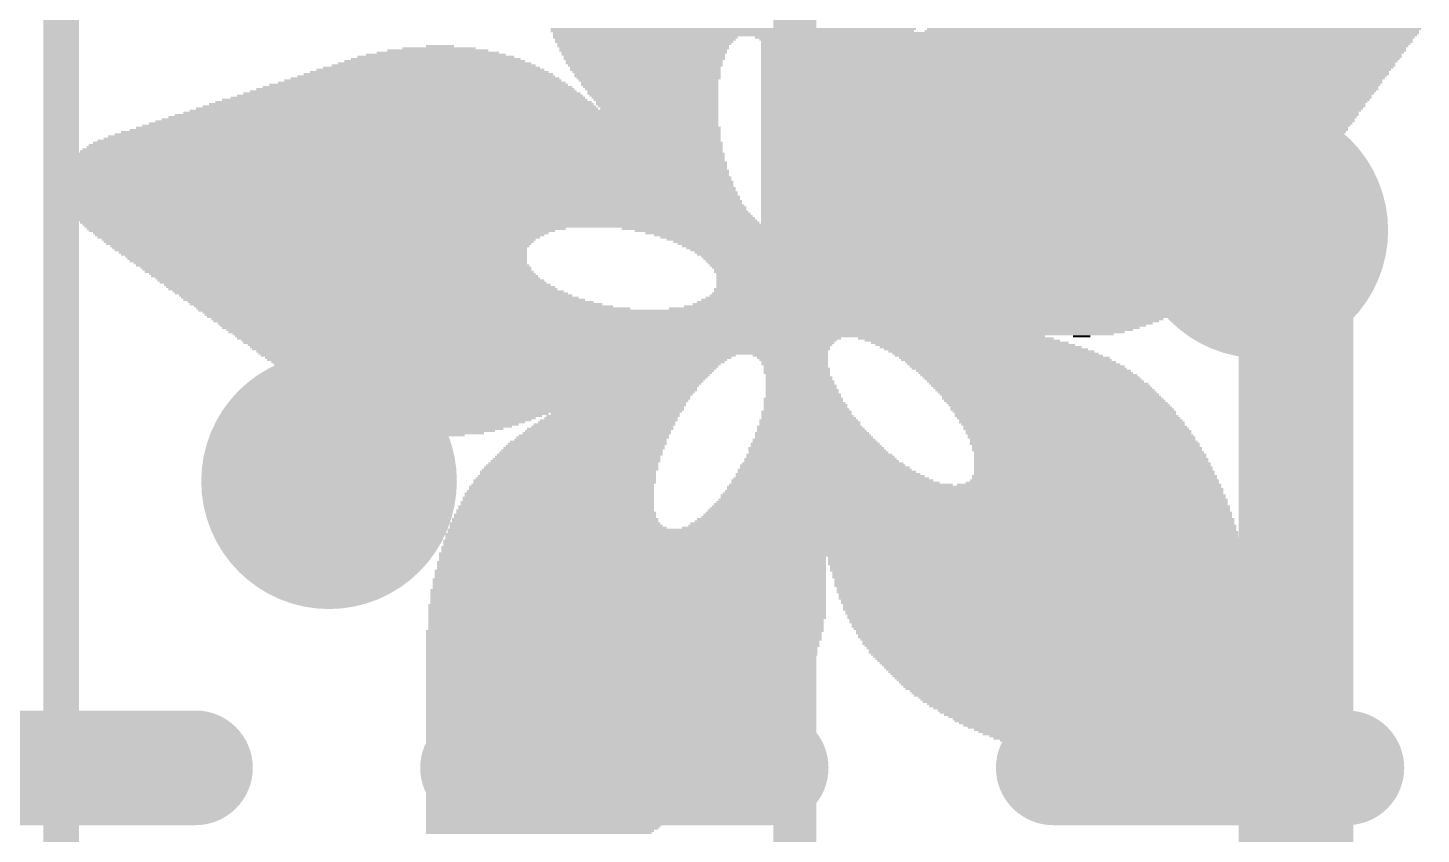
# Model space of a CAD drawing. Extents: x -0.1 to 50.9, y -0.1 to 23.
# Drawn here: x 22.681 to 27.621, y 9.798 to 12.656 of the extents above; entities that cross this region are included whole.
import ezdxf

# ---------------------------------------------------------------- set-up
doc = ezdxf.new("R2010")
doc.units = 0
for name, color, linetype in [('1', 12, 'CONTINUOUS'), ('16', 5, 'CONTINUOUS'), ('18', 110, 'CONTINUOUS'), ('21', 40, 'CONTINUOUS'), ('22', 6, 'CONTINUOUS')]:
    doc.layers.add(name, color=color, linetype=linetype)

# ---------------------------------------------------------------- blocks, each defined once
blk = doc.blocks.new('RECT')
blk.add_solid([(-0.5, -0.5), (0.5, -0.5), (-0.5, 0.5), (0.5, 0.5)])
blk = doc.blocks.new('ROUNDV')
at = {"const_width": 0.5}
blk.add_lwpolyline([(0, -0.25, 1), (0, 0.25, 1), (0, -0.25)], format="xyb", dxfattribs=at)

msp = doc.modelspace()

# ---------------------------------------------------------------- linework, layer by layer
at = {"layer": '1', "const_width": 0.4064}
for points in [[(26.758, 12.104), (25.781, 12.104)], [(26.758, 12.104), (26.924, 11.938)], [(27.051, 11.938), (26.924, 11.938)]]:
    msp.add_lwpolyline(points, dxfattribs=at)
at = {"layer": '1', "const_width": 0.2032}
for points in [[(25.781, 12.2056, 1), (25.781, 12.0024)], [(26.8298, 12.1758, 1), (26.6862, 12.0322)], [(26.758, 12.0024, 1), (26.758, 12.2056)], [(26.924, 12.0396, 1), (26.924, 11.8364)], [(26.8522, 11.8662, 1), (26.9958, 12.0098)], [(27.051, 11.8364, 1), (27.051, 12.0396)]]:
    msp.add_lwpolyline(points, format="xyb", dxfattribs=at)
at = {"layer": '16', "const_width": 0.4064}
for points in [[(27.178, 11.811), (27.051, 11.938)], [(27.178, 11.811), (27.178, 9.029)]]:
    msp.add_lwpolyline(points, dxfattribs=at)
at = {"layer": '16', "const_width": 0.2032}
for points in [[(27.1228, 12.0098, 1), (26.9792, 11.8662)], [(27.2796, 11.811, 1), (27.0764, 11.811)], [(27.1062, 11.7392, 1), (27.2498, 11.8828)]]:
    msp.add_lwpolyline(points, format="xyb", dxfattribs=at)
at = {"layer": '21', "const_width": 0.4064}
for points in [[(23.2755, 10.033), (22.2342, 10.033)], [(25.3168, 10.033), (24.2755, 10.033)], [(27.358, 10.033), (26.3168, 10.033)]]:
    msp.add_lwpolyline(points, dxfattribs=at)
at = {"layer": '21', "const_width": 0.2032}
for points in [[(23.2755, 9.9314, 1), (23.2755, 10.1346)], [(24.2755, 10.1346, 1), (24.2755, 9.9314)], [(25.3168, 9.9314, 1), (25.3168, 10.1346)], [(26.3168, 10.1346, 1), (26.3168, 9.9314)], [(27.358, 9.9314, 1), (27.358, 10.1346)]]:
    msp.add_lwpolyline(points, format="xyb", dxfattribs=at)
at = {"layer": '22'}
for points, const_width in [([(25.4, 19.685), (25.4, 3.175)], 0.1524), ([(25.4, 3.175), (25.4, 19.685)], 0.1524), ([(22.799, 19.185), (22.799, 4.899)], 0.127)]:
    msp.add_lwpolyline(points, dxfattribs=dict(at, const_width=const_width))

# ---------------------------------------------------------------- block references
at = {"layer": '1', "xscale": 1.075, "rotation": 270}
msp.add_blockref('RECT', (25.781, 12.104), dxfattribs=at)
at = {"layer": '18', "xscale": 0.9064, "yscale": 0.9064}
for p in [(27.051, 11.938), (27.051, 11.938), (23.749, 11.049), (23.749, 11.049)]:
    msp.add_blockref('ROUNDV', p, dxfattribs=at)
at = {"layer": '22', "rotation": 180}
for p, xscale, yscale in [((25.1828, 12.6517), 1.2954, 0.0077), ((25.179, 12.6441), 1.2878, 0.0076), ((26.7373, 12.6441), 1.7526, 0.0076), ((26.7449, 12.6517), 1.7526, 0.0077), ((25.1828, 12.6365), 1.2802, 0.0076), ((25.1828, 12.6289), 1.2802, 0.0076), ((24.8704, 12.6213), 0.6554, 0.0076), ((24.8704, 12.6136), 0.64, 0.0077), ((24.8666, 12.606), 0.6324, 0.0076), ((24.8666, 12.5984), 0.6172, 0.0076), ((25.5372, 12.6213), 0.5563, 0.0076), ((25.5448, 12.6136), 0.541, 0.0077), ((25.5448, 12.606), 0.5258, 0.0076), ((25.5486, 12.5984), 0.5182, 0.0076), ((26.7106, 12.606), 1.7602, 0.0076), ((26.7068, 12.5984), 1.7526, 0.0076), ((26.7144, 12.6136), 1.7526, 0.0077), ((26.7259, 12.6289), 1.7602, 0.0076), ((26.7221, 12.6213), 1.7526, 0.0076), ((26.7335, 12.6365), 1.7602, 0.0076), ((24.1274, 12.5451), 0.6019, 0.0076), ((24.1274, 12.5527), 0.5563, 0.0076), ((24.1274, 12.5603), 0.4953, 0.0076), ((24.135, 12.5679), 0.4343, 0.0076), ((24.135, 12.5755), 0.3581, 0.0077), ((24.1389, 12.5832), 0.2591, 0.0076), ((24.1427, 12.5908), 0.099, 0.0076), ((24.8628, 12.5908), 0.6096, 0.0076), ((24.8666, 12.5832), 0.602, 0.0076), ((24.8628, 12.5755), 0.5944, 0.0077), ((24.8666, 12.5679), 0.5868, 0.0076), ((24.8628, 12.5603), 0.5791, 0.0076), ((24.8666, 12.5527), 0.5715, 0.0076), ((24.8666, 12.5451), 0.5715, 0.0076), ((25.5524, 12.5908), 0.5106, 0.0076), ((25.5524, 12.5832), 0.4953, 0.0076), ((25.5562, 12.5755), 0.4876, 0.0077), ((25.56, 12.5679), 0.48, 0.0076), ((25.5562, 12.5603), 0.4724, 0.0076), ((25.56, 12.5527), 0.4648, 0.0076), ((25.56, 12.5451), 0.4496, 0.0076), ((26.6687, 12.5451), 1.7526, 0.0076), ((26.6763, 12.5603), 1.7526, 0.0076), ((26.6763, 12.5527), 1.7526, 0.0076), ((26.684, 12.5679), 1.7526, 0.0076), ((26.6916, 12.5832), 1.7526, 0.0076), ((26.6916, 12.5755), 1.7526, 0.0077), ((26.6992, 12.5908), 1.7526, 0.0076), ((24.1046, 12.4993), 0.8458, 0.0077), ((24.1084, 12.507), 0.8078, 0.0076), ((24.1122, 12.5146), 0.7696, 0.0076), ((24.1198, 12.5222), 0.7239, 0.0076), ((24.1236, 12.5298), 0.6858, 0.0076), ((24.1237, 12.5374), 0.6401, 0.0077), ((24.8666, 12.5374), 0.5562, 0.0077), ((24.8666, 12.5298), 0.5562, 0.0076), ((24.8704, 12.5222), 0.5486, 0.0076), ((24.8704, 12.5146), 0.5334, 0.0076), ((24.8704, 12.507), 0.5334, 0.0076), ((24.8742, 12.4993), 0.5258, 0.0077), ((26.4363, 12.5374), 2.2022, 0.0077), ((26.4363, 12.5298), 2.187, 0.0076), ((26.4363, 12.5222), 2.187, 0.0076), ((26.4364, 12.5146), 2.1717, 0.0076), ((26.4325, 12.507), 2.164, 0.0076), ((26.4325, 12.4993), 2.1488, 0.0077), ((24.0627, 12.446), 1.0973, 0.0076), ((24.0665, 12.4536), 1.0592, 0.0076), ((24.078, 12.4612), 1.0211, 0.0077), ((24.0817, 12.4689), 0.983, 0.0076), ((24.0893, 12.4765), 0.9525, 0.0076), ((24.0932, 12.4841), 0.9144, 0.0076), ((24.1008, 12.4917), 0.8839, 0.0076), ((24.878, 12.4917), 0.5182, 0.0076), ((24.878, 12.4841), 0.5182, 0.0076), ((24.8819, 12.4765), 0.5105, 0.0076), ((24.8819, 12.4689), 0.4953, 0.0076), ((24.8857, 12.4612), 0.4877, 0.0077), ((24.8857, 12.4536), 0.4877, 0.0076), ((24.8895, 12.446), 0.4801, 0.0076), ((26.4325, 12.4917), 2.1488, 0.0076), ((26.4325, 12.4841), 2.1336, 0.0076), ((26.4287, 12.4765), 2.126, 0.0076), ((26.4249, 12.4689), 2.1184, 0.0076), ((26.4287, 12.4612), 2.1108, 0.0077), ((26.4249, 12.4536), 2.1031, 0.0076), ((26.4249, 12.446), 2.0879, 0.0076), ((24.017, 12.4003), 1.2954, 0.0076), ((24.0283, 12.4079), 1.2573, 0.0076), ((24.036, 12.4155), 1.2268, 0.0076), ((24.0436, 12.4232), 1.1963, 0.0077), ((24.0475, 12.4308), 1.1583, 0.0076), ((24.0551, 12.4384), 1.1277, 0.0076), ((24.8933, 12.4384), 0.4725, 0.0076), ((24.8971, 12.4308), 0.4648, 0.0076), ((24.8971, 12.4232), 0.4648, 0.0077), ((24.9009, 12.4155), 0.4572, 0.0076), ((24.9047, 12.4079), 0.4496, 0.0076), ((24.9085, 12.4003), 0.442, 0.0076), ((26.4211, 12.4308), 2.0803, 0.0076), ((26.4249, 12.4384), 2.0879, 0.0076), ((26.4211, 12.4232), 2.065, 0.0077), ((26.4173, 12.4155), 2.0574, 0.0076), ((26.4173, 12.4079), 2.0574, 0.0076), ((26.4135, 12.4003), 2.0497, 0.0076), ((24.1655, 12.347), 1.9279, 0.0077), ((24.1808, 12.3546), 1.8974, 0.0076), ((24.1923, 12.3622), 1.8745, 0.0076), ((23.9903, 12.3698), 1.425, 0.0076), ((23.9979, 12.3774), 1.3944, 0.0076), ((24.0055, 12.3851), 1.364, 0.0077), ((24.0131, 12.3927), 1.3335, 0.0076), ((24.9123, 12.3927), 0.4344, 0.0076), ((24.9123, 12.3851), 0.4344, 0.0077), ((24.9162, 12.3774), 0.4267, 0.0076), ((24.92, 12.3698), 0.4191, 0.0076), ((26.4135, 12.3927), 2.0345, 0.0076), ((26.4059, 12.3698), 2.0193, 0.0076), ((26.4097, 12.3851), 2.0269, 0.0077), ((26.4097, 12.3774), 2.0269, 0.0076), ((26.4059, 12.3622), 2.0041, 0.0076), ((26.402, 12.3546), 1.9964, 0.0076), ((26.402, 12.347), 1.9964, 0.0077), ((24.1008, 12.3012), 2.0726, 0.0076), ((24.1084, 12.3089), 2.0422, 0.0077), ((24.1198, 12.3165), 2.0193, 0.0076), ((24.1313, 12.3241), 1.9965, 0.0076), ((24.1427, 12.3317), 1.9736, 0.0076), ((24.1542, 12.3393), 1.9507, 0.0076), ((26.3982, 12.3393), 1.9888, 0.0076), ((26.3944, 12.3317), 1.9812, 0.0076), ((26.3982, 12.3241), 1.9736, 0.0076), ((26.3944, 12.3165), 1.966, 0.0076), ((26.3906, 12.3089), 1.9584, 0.0077), ((26.3868, 12.3012), 1.9507, 0.0076), ((24.0284, 12.2479), 2.2326, 0.0076), ((24.0322, 12.2555), 2.2098, 0.0076), ((24.0436, 12.2631), 2.1869, 0.0076), ((24.0512, 12.2708), 2.1717, 0.0077), ((24.0627, 12.2784), 2.1488, 0.0076), ((24.0741, 12.286), 2.126, 0.0076), ((24.0893, 12.2936), 2.0955, 0.0076), ((26.383, 12.286), 1.9431, 0.0076), ((26.3868, 12.2936), 1.9507, 0.0076), ((26.3792, 12.2784), 1.9355, 0.0076), ((26.3754, 12.2555), 1.9127, 0.0076), ((26.3715, 12.2479), 1.905, 0.0076), ((26.3792, 12.2708), 1.9203, 0.0077), ((26.3792, 12.2631), 1.9203, 0.0076), ((24.0017, 12.2022), 2.3012, 0.0076), ((24.0055, 12.2098), 2.2936, 0.0076), ((24.0055, 12.2174), 2.2784, 0.0076), ((24.0094, 12.225), 2.2707, 0.0076), ((24.017, 12.2327), 2.2555, 0.0077), ((24.0207, 12.2403), 2.2479, 0.0076), ((26.3677, 12.2403), 1.8974, 0.0076), ((26.3677, 12.2327), 1.8974, 0.0077), ((26.3639, 12.225), 1.8898, 0.0076), ((26.3601, 12.2174), 1.8822, 0.0076), ((26.3563, 12.2098), 1.8746, 0.0076), ((26.3563, 12.2022), 1.8746, 0.0076), ((23.9941, 12.1641), 2.3318, 0.0076), ((23.9941, 12.1565), 2.3318, 0.0077), ((23.9979, 12.1793), 2.3241, 0.0076), ((23.9979, 12.1717), 2.3241, 0.0076), ((23.9979, 12.1869), 2.3088, 0.0076), ((24.0017, 12.1946), 2.3012, 0.0077), ((26.3525, 12.1946), 1.8669, 0.0077), ((25.7086, 12.1641), 0.5792, 0.0076), ((26.3487, 12.1869), 1.8593, 0.0076), ((26.3487, 12.1793), 1.8593, 0.0076), ((25.7315, 12.1717), 0.6249, 0.0076), ((25.6934, 12.1565), 0.5487, 0.0077), ((26.6992, 12.1717), 1.143, 0.0076), ((26.7107, 12.1641), 1.1049, 0.0076), ((26.7145, 12.1565), 1.0821, 0.0077), ((23.9941, 12.1412), 2.347, 0.0076), ((23.9941, 12.1336), 2.347, 0.0076), ((23.9979, 12.126), 2.3546, 0.0076), ((23.9979, 12.1184), 2.3546, 0.0077), ((24.0017, 12.1107), 2.3622, 0.0076), ((24.0017, 12.1031), 2.3622, 0.0076), ((23.9979, 12.1488), 2.3394, 0.0076), ((25.621, 12.1031), 0.4191, 0.0076), ((25.6819, 12.1488), 0.5258, 0.0076), ((25.6705, 12.1412), 0.503, 0.0076), ((25.6591, 12.1336), 0.4801, 0.0076), ((25.6515, 12.126), 0.4649, 0.0076), ((25.64, 12.1184), 0.442, 0.0077), ((25.6324, 12.1107), 0.4268, 0.0076), ((26.7183, 12.1488), 1.0745, 0.0076), ((26.7183, 12.1412), 1.0591, 0.0076), ((26.7145, 12.1336), 1.0515, 0.0076), ((26.7107, 12.1107), 1.0287, 0.0076), ((26.7145, 12.126), 1.0363, 0.0076), ((26.7145, 12.1184), 1.0363, 0.0077), ((26.7069, 12.1031), 1.0211, 0.0076), ((23.9979, 12.0955), 2.3698, 0.0076), ((24.0017, 12.0879), 2.3774, 0.0076), ((24.0017, 12.0803), 2.3774, 0.0077), ((24.0055, 12.0726), 2.3851, 0.0076), ((24.0055, 12.065), 2.3851, 0.0076), ((24.0131, 12.0574), 2.3851, 0.0076), ((25.5829, 12.065), 0.3581, 0.0076), ((25.5791, 12.0574), 0.3505, 0.0076), ((25.6134, 12.0955), 0.4039, 0.0076), ((25.6057, 12.0879), 0.3886, 0.0076), ((25.6019, 12.0803), 0.381, 0.0077), ((25.5943, 12.0726), 0.3658, 0.0076), ((26.6916, 12.065), 1.0058, 0.0076), ((26.6878, 12.0574), 0.9982, 0.0076), ((26.703, 12.0955), 1.0134, 0.0076), ((26.703, 12.0879), 1.0134, 0.0076), ((26.6992, 12.0803), 1.0058, 0.0077), ((26.6954, 12.0726), 0.9982, 0.0076), ((24.0131, 12.0498), 2.3851, 0.0076), ((24.017, 12.0422), 2.3927, 0.0077), ((24.017, 12.0345), 2.3927, 0.0076), ((24.0283, 12.0193), 2.4003, 0.0076), ((24.0283, 12.0117), 2.4003, 0.0076), ((24.0246, 12.0269), 2.3927, 0.0076), ((24.036, 12.0041), 2.4003, 0.0077), ((25.5372, 12.0117), 0.2971, 0.0076), ((25.5334, 12.0041), 0.2895, 0.0077), ((25.5562, 12.0345), 0.32, 0.0076), ((25.5524, 12.0269), 0.3124, 0.0076), ((25.5486, 12.0193), 0.3048, 0.0076), ((25.5677, 12.0422), 0.3277, 0.0077), ((25.5715, 12.0498), 0.3353, 0.0076), ((26.6497, 12.0041), 0.9982, 0.0077), ((26.6535, 12.0117), 0.9906, 0.0076), ((26.6649, 12.0269), 0.9982, 0.0076), ((26.6611, 12.0193), 0.9906, 0.0076), ((26.6725, 12.0345), 0.9982, 0.0076), ((26.6802, 12.0498), 0.9983, 0.0076), ((26.6763, 12.0422), 0.9906, 0.0077), ((24.0436, 11.9964), 2.4003, 0.0076), ((24.0475, 11.9888), 2.4079, 0.0076), ((24.0551, 11.9812), 2.4079, 0.0076), ((24.0627, 11.9736), 2.4079, 0.0076), ((24.0703, 11.966), 2.408, 0.0077), ((24.0817, 11.9583), 2.4155, 0.0076), ((25.4876, 11.9583), 0.2896, 0.0076), ((25.4991, 11.966), 0.2819, 0.0077), ((25.5067, 11.9736), 0.2819, 0.0076), ((25.5181, 11.9888), 0.2896, 0.0076), ((25.5143, 11.9812), 0.282, 0.0076), ((25.5257, 11.9964), 0.2896, 0.0076), ((26.6078, 11.9583), 1.0059, 0.0076), ((26.6154, 11.966), 1.0058, 0.0077), ((26.623, 11.9736), 1.0058, 0.0076), ((26.6268, 11.9812), 0.9982, 0.0076), ((26.6344, 11.9888), 0.9982, 0.0076), ((26.6421, 11.9964), 0.9983, 0.0076), ((24.2532, 11.9507), 2.7432, 0.0076), ((23.7389, 11.9431), 1.6993, 0.0076), ((23.7236, 11.9355), 1.6536, 0.0076), ((23.7198, 11.9279), 1.6154, 0.0077), ((23.716, 11.9202), 1.5926, 0.0076), ((23.7122, 11.9126), 1.5697, 0.0076), ((23.7122, 11.905), 1.5393, 0.0076), ((25.2019, 11.9431), 0.8306, 0.0076), ((25.2209, 11.9355), 0.7772, 0.0076), ((25.24, 11.9279), 0.7391, 0.0077), ((25.2514, 11.9202), 0.701, 0.0076), ((25.259, 11.9126), 0.6706, 0.0076), ((25.2705, 11.905), 0.6477, 0.0076), ((26.5545, 11.905), 1.0363, 0.0076), ((26.5621, 11.9126), 1.0363, 0.0076), ((26.5697, 11.9202), 1.0211, 0.0076), ((26.5773, 11.9279), 1.0211, 0.0077), ((26.5887, 11.9355), 1.0134, 0.0076), ((26.5964, 11.9431), 1.0135, 0.0076), ((26.604, 11.9507), 1.0135, 0.0076), ((23.7122, 11.8974), 1.524, 0.0076), ((23.7122, 11.8898), 1.5087, 0.0077), ((23.7159, 11.8821), 1.4859, 0.0076), ((23.7159, 11.8745), 1.4707, 0.0076), ((23.7198, 11.8669), 1.463, 0.0076), ((23.7274, 11.8593), 1.4478, 0.0076), ((25.2781, 11.8974), 0.6172, 0.0076), ((25.2857, 11.8898), 0.602, 0.0077), ((25.2895, 11.8821), 0.5792, 0.0076), ((25.2972, 11.8745), 0.5639, 0.0076), ((25.3048, 11.8669), 0.5487, 0.0076), ((25.3124, 11.8593), 0.5334, 0.0076), ((26.4935, 11.8593), 1.0668, 0.0076), ((26.5049, 11.8669), 1.0592, 0.0076), ((26.5163, 11.8745), 1.0516, 0.0076), ((26.524, 11.8821), 1.0515, 0.0076), ((26.5354, 11.8898), 1.0439, 0.0077), ((26.543, 11.8974), 1.044, 0.0076), ((23.7312, 11.8517), 1.4402, 0.0077), ((23.7389, 11.844), 1.4249, 0.0076), ((23.7427, 11.8364), 1.4173, 0.0076), ((23.7464, 11.8288), 1.4097, 0.0076), ((23.754, 11.8212), 1.3945, 0.0076), ((23.7617, 11.8136), 1.3944, 0.0077), ((23.7731, 11.8059), 1.3868, 0.0076), ((25.3162, 11.8517), 0.5258, 0.0077), ((25.3238, 11.844), 0.5106, 0.0076), ((25.3276, 11.8364), 0.503, 0.0076), ((25.3315, 11.8288), 0.4953, 0.0076), ((25.3391, 11.8212), 0.4953, 0.0076), ((25.3429, 11.8136), 0.4877, 0.0077), ((25.3505, 11.8059), 0.4877, 0.0076), ((26.4058, 11.8059), 1.1354, 0.0076), ((26.4173, 11.8136), 1.1277, 0.0077), ((26.4363, 11.8212), 1.1202, 0.0076), ((26.4478, 11.8288), 1.1125, 0.0076), ((26.463, 11.8364), 1.0973, 0.0076), ((26.4706, 11.844), 1.082, 0.0076), ((26.482, 11.8517), 1.0744, 0.0077), ((23.7769, 11.7983), 1.3792, 0.0076), ((23.7845, 11.7907), 1.3793, 0.0076), ((23.796, 11.7831), 1.3716, 0.0076), ((23.8036, 11.7755), 1.3716, 0.0077), ((23.815, 11.7678), 1.364, 0.0076), ((23.8265, 11.7602), 1.3716, 0.0076), ((25.3657, 11.7907), 0.503, 0.0076), ((25.3581, 11.7983), 0.4877, 0.0076), ((25.3848, 11.7831), 0.5257, 0.0076), ((26.0325, 11.7755), 1.8211, 0.0077), ((26.0249, 11.7602), 1.8059, 0.0076), ((26.0287, 11.7678), 1.8135, 0.0076), ((26.3411, 11.7831), 1.2192, 0.0076), ((26.3678, 11.7907), 1.1811, 0.0076), ((26.3868, 11.7983), 1.1582, 0.0076), ((23.8341, 11.7526), 1.3716, 0.0076), ((23.8493, 11.745), 1.3716, 0.0076), ((23.8607, 11.7374), 1.3793, 0.0077), ((23.8684, 11.7297), 1.3792, 0.0076), ((23.8874, 11.7221), 1.3868, 0.0076), ((23.8988, 11.7145), 1.3945, 0.0076), ((23.9141, 11.7069), 1.3944, 0.0076), ((25.9791, 11.7069), 1.7602, 0.0076), ((25.9867, 11.7145), 1.7602, 0.0076), ((26.002, 11.7297), 1.7755, 0.0076), ((25.9944, 11.7221), 1.7603, 0.0076), ((26.0173, 11.7526), 1.7907, 0.0076), ((26.0134, 11.745), 1.783, 0.0076), ((26.0096, 11.7374), 1.7754, 0.0077), ((23.9293, 11.6993), 1.4097, 0.0077), ((23.9445, 11.6916), 1.4249, 0.0076), ((23.9674, 11.684), 1.4402, 0.0076), ((23.9865, 11.6764), 1.463, 0.0076), ((24.0131, 11.6688), 1.4859, 0.0076), ((24.0475, 11.6612), 1.5393, 0.0077), ((25.8686, 11.6612), 1.8288, 0.0077), ((25.903, 11.6688), 1.7907, 0.0076), ((25.922, 11.6764), 1.7679, 0.0076), ((25.9372, 11.684), 1.7678, 0.0076), ((25.9525, 11.6916), 1.7679, 0.0076), ((25.9639, 11.6993), 1.7602, 0.0077), ((25.0266, 11.6535), 3.4824, 0.0076), ((25.0266, 11.6459), 3.4518, 0.0076), ((25.0228, 11.6383), 3.429, 0.0076), ((25.019, 11.6307), 3.4062, 0.0076), ((25.019, 11.6231), 3.3756, 0.0077), ((25.0152, 11.6154), 3.3528, 0.0076), ((25.0114, 11.6078), 3.3147, 0.0076), ((25.0038, 11.6002), 3.2843, 0.0076), ((24.9962, 11.5926), 3.2537, 0.0076), ((24.9923, 11.585), 3.2156, 0.0077), ((24.9809, 11.5773), 3.1776, 0.0076), ((24.9695, 11.5697), 3.1242, 0.0076), ((24.8514, 11.5621), 2.8727, 0.0076), ((26.4173, 11.5621), 0.0609, 0.0076), ((24.4932, 11.5545), 2.1412, 0.0076), ((24.4932, 11.5469), 2.1108, 0.0077), ((24.4932, 11.5392), 2.0955, 0.0076), ((24.497, 11.5316), 2.0726, 0.0076), ((24.497, 11.524), 2.0574, 0.0076), ((24.5008, 11.5164), 2.0498, 0.0076), ((24.5047, 11.5088), 2.0269, 0.0077), ((25.9715, 11.5545), 0.6934, 0.0076), ((25.9944, 11.5469), 0.6935, 0.0077), ((26.021, 11.5392), 0.701, 0.0076), ((26.0401, 11.5316), 0.7087, 0.0076), ((26.0592, 11.524), 0.7163, 0.0076), ((26.0782, 11.5164), 0.7239, 0.0076), ((26.0973, 11.5088), 0.7315, 0.0077), ((24.5084, 11.5011), 2.0193, 0.0076), ((24.3484, 11.4935), 1.684, 0.0076), ((24.3484, 11.4859), 1.6535, 0.0076), ((24.3447, 11.4783), 1.6307, 0.0076), ((24.3484, 11.4707), 1.6078, 0.0077), ((24.3446, 11.463), 1.585, 0.0076), ((25.3848, 11.4935), 0.2667, 0.0076), ((25.3924, 11.4859), 0.2515, 0.0076), ((25.3962, 11.4783), 0.2438, 0.0076), ((25.4, 11.4707), 0.2362, 0.0077), ((25.4, 11.463), 0.2362, 0.0076), ((26.1125, 11.5011), 0.7315, 0.0076), ((26.1239, 11.4935), 0.7392, 0.0076), ((26.143, 11.4859), 0.7467, 0.0076), ((26.1506, 11.4783), 0.7467, 0.0076), ((26.1658, 11.4707), 0.7468, 0.0077), ((26.1772, 11.463), 0.7544, 0.0076), ((24.3447, 11.4554), 1.5697, 0.0076), ((24.3484, 11.4478), 1.5469, 0.0076), ((24.3484, 11.4402), 1.5316, 0.0076), ((24.3523, 11.4326), 1.5087, 0.0077), ((24.3523, 11.4249), 1.4935, 0.0076), ((24.3523, 11.4173), 1.4783, 0.0076), ((24.356, 11.4097), 1.4555, 0.0076), ((25.4038, 11.4554), 0.2286, 0.0076), ((25.4076, 11.4478), 0.2362, 0.0076), ((25.4076, 11.4402), 0.2362, 0.0076), ((25.4076, 11.4326), 0.2362, 0.0077), ((25.4114, 11.4249), 0.2286, 0.0076), ((25.4152, 11.4173), 0.2362, 0.0076), ((25.4152, 11.4097), 0.2362, 0.0076), ((26.1887, 11.4554), 0.762, 0.0076), ((26.1963, 11.4478), 0.762, 0.0076), ((26.2115, 11.4402), 0.762, 0.0076), ((26.2191, 11.4326), 0.762, 0.0077), ((26.2306, 11.4249), 0.7696, 0.0076), ((26.2382, 11.4173), 0.7696, 0.0076), ((26.2458, 11.4097), 0.7696, 0.0076), ((24.356, 11.4021), 1.4401, 0.0076), ((24.356, 11.3945), 1.4249, 0.0077), ((24.3599, 11.3868), 1.4021, 0.0076), ((24.3599, 11.3792), 1.3869, 0.0076), ((24.3675, 11.3716), 1.3716, 0.0076), ((24.3713, 11.364), 1.3488, 0.0076), ((25.4229, 11.3868), 0.2515, 0.0076), ((25.4229, 11.3792), 0.2515, 0.0076), ((25.4191, 11.4021), 0.2439, 0.0076), ((25.4191, 11.3945), 0.2439, 0.0077), ((25.4267, 11.3716), 0.2591, 0.0076), ((25.4267, 11.364), 0.2591, 0.0076), ((26.2534, 11.4021), 0.7696, 0.0076), ((26.2649, 11.3945), 0.7773, 0.0077), ((26.2725, 11.3868), 0.7772, 0.0076), ((26.2801, 11.3792), 0.7772, 0.0076), ((26.2877, 11.3716), 0.7772, 0.0076), ((26.2954, 11.364), 0.7773, 0.0076), ((24.3712, 11.3564), 1.3335, 0.0077), ((24.3751, 11.3487), 1.3106, 0.0076), ((24.3827, 11.3411), 1.2954, 0.0076), ((24.3865, 11.3335), 1.2725, 0.0076), ((24.3904, 11.3259), 1.2497, 0.0076), ((24.3941, 11.3183), 1.2421, 0.0077), ((24.4018, 11.3106), 1.2116, 0.0076), ((25.4305, 11.3411), 0.2819, 0.0076), ((25.4305, 11.3335), 0.2819, 0.0076), ((25.4343, 11.3259), 0.2896, 0.0076), ((25.4381, 11.3183), 0.2972, 0.0077), ((25.4381, 11.3106), 0.2972, 0.0076), ((25.4305, 11.3564), 0.2667, 0.0077), ((25.4305, 11.3487), 0.2667, 0.0076), ((26.303, 11.3564), 0.7773, 0.0077), ((26.3106, 11.3487), 0.7772, 0.0076), ((26.3144, 11.3411), 0.7848, 0.0076), ((26.322, 11.3335), 0.7848, 0.0076), ((26.3297, 11.3259), 0.7849, 0.0076), ((26.3373, 11.3183), 0.7849, 0.0077), ((26.3449, 11.3106), 0.7849, 0.0076), ((24.4094, 11.303), 1.1964, 0.0076), ((24.4132, 11.2954), 1.1734, 0.0076), ((24.1846, 11.2878), 0.6858, 0.0076), ((24.1846, 11.2802), 0.64, 0.0077), ((24.1808, 11.2725), 0.602, 0.0076), ((24.1846, 11.2649), 0.5638, 0.0076), ((24.7409, 11.2649), 0.4877, 0.0076), ((24.7485, 11.2725), 0.4724, 0.0076), ((24.7561, 11.2802), 0.4724, 0.0077), ((24.7637, 11.2878), 0.4572, 0.0076), ((25.4496, 11.2649), 0.3505, 0.0076), ((25.4419, 11.2954), 0.32, 0.0076), ((25.4419, 11.2878), 0.32, 0.0076), ((25.4457, 11.2802), 0.3276, 0.0077), ((25.4496, 11.2725), 0.3353, 0.0076), ((25.4419, 11.303), 0.3048, 0.0076), ((26.3487, 11.303), 0.7925, 0.0076), ((26.3563, 11.2954), 0.7924, 0.0076), ((26.3601, 11.2878), 0.7848, 0.0076), ((26.364, 11.2802), 0.7925, 0.0077), ((26.3716, 11.2725), 0.7925, 0.0076), ((26.3792, 11.2649), 0.7925, 0.0076), ((24.1846, 11.2573), 0.5182, 0.0076), ((24.1846, 11.2497), 0.4724, 0.0076), ((24.1846, 11.2421), 0.4268, 0.0077), ((24.1846, 11.2344), 0.3658, 0.0076), ((24.1884, 11.2268), 0.2972, 0.0076), ((24.1884, 11.2192), 0.221, 0.0076), ((24.1922, 11.2116), 0.0762, 0.0076), ((24.6875, 11.2116), 0.5334, 0.0076), ((24.6989, 11.2192), 0.5257, 0.0076), ((24.7028, 11.2268), 0.5181, 0.0076), ((24.7104, 11.2344), 0.5182, 0.0076), ((24.718, 11.2421), 0.503, 0.0077), ((24.7257, 11.2497), 0.5029, 0.0076), ((24.7333, 11.2573), 0.4877, 0.0076), ((25.461, 11.2192), 0.4039, 0.0076), ((25.4648, 11.2116), 0.4115, 0.0076), ((25.4533, 11.2421), 0.3734, 0.0077), ((25.4571, 11.2344), 0.381, 0.0076), ((25.461, 11.2268), 0.3887, 0.0076), ((25.4534, 11.2573), 0.3581, 0.0076), ((25.4534, 11.2497), 0.3581, 0.0076), ((26.383, 11.2573), 0.8001, 0.0076), ((26.3868, 11.2497), 0.7925, 0.0076), ((26.3944, 11.2421), 0.7924, 0.0077), ((26.3983, 11.2344), 0.8001, 0.0076), ((26.4059, 11.2268), 0.8001, 0.0076), ((26.4059, 11.2192), 0.8001, 0.0076), ((26.4135, 11.2116), 0.8001, 0.0076), ((24.6532, 11.1659), 0.5715, 0.0077), ((24.6571, 11.1735), 0.5639, 0.0076), ((24.6647, 11.1811), 0.5639, 0.0076), ((24.6684, 11.1887), 0.5563, 0.0076), ((24.6761, 11.1963), 0.541, 0.0076), ((24.6837, 11.204), 0.541, 0.0077), ((25.4762, 11.1659), 0.48, 0.0077), ((25.4724, 11.1811), 0.4572, 0.0076), ((25.4762, 11.1735), 0.4648, 0.0076), ((25.4686, 11.1963), 0.4343, 0.0076), ((25.4724, 11.1887), 0.442, 0.0076), ((25.4686, 11.204), 0.4191, 0.0077), ((26.4173, 11.204), 0.8077, 0.0077), ((26.4211, 11.1963), 0.8001, 0.0076), ((26.4287, 11.1811), 0.8154, 0.0076), ((26.4249, 11.1887), 0.8077, 0.0076), ((26.4325, 11.1735), 0.8078, 0.0076), ((26.4363, 11.1659), 0.8154, 0.0077), ((24.6151, 11.1125), 0.602, 0.0076), ((24.6227, 11.1201), 0.6019, 0.0076), ((24.6266, 11.1278), 0.5943, 0.0077), ((24.6303, 11.1354), 0.5867, 0.0076), ((24.638, 11.143), 0.5868, 0.0076), ((24.6418, 11.1506), 0.5792, 0.0076), ((24.6456, 11.1582), 0.5715, 0.0076), ((25.4991, 11.1125), 0.5715, 0.0076), ((25.4914, 11.1278), 0.541, 0.0077), ((25.4953, 11.1201), 0.5487, 0.0076), ((25.4876, 11.143), 0.5182, 0.0076), ((25.4914, 11.1354), 0.5258, 0.0076), ((25.48, 11.1582), 0.4876, 0.0076), ((25.4839, 11.1506), 0.4953, 0.0076), ((26.4363, 11.1582), 0.8154, 0.0076), ((26.444, 11.1506), 0.8153, 0.0076), ((26.4516, 11.1278), 0.8305, 0.0077), ((26.4516, 11.1201), 0.8305, 0.0076), ((26.4554, 11.1125), 0.8382, 0.0076), ((26.4478, 11.143), 0.8229, 0.0076), ((26.4478, 11.1354), 0.8229, 0.0076), ((24.5922, 11.0668), 0.6325, 0.0076), ((24.5961, 11.082), 0.6248, 0.0076), ((24.5961, 11.0744), 0.6248, 0.0076), ((24.6037, 11.0897), 0.6248, 0.0077), ((24.6075, 11.0973), 0.6172, 0.0076), ((24.6113, 11.1049), 0.6096, 0.0076), ((25.5181, 11.0744), 0.6554, 0.0076), ((25.5257, 11.0668), 0.6706, 0.0076), ((25.5067, 11.0897), 0.6172, 0.0077), ((25.5143, 11.082), 0.6324, 0.0076), ((25.4991, 11.1049), 0.5867, 0.0076), ((25.5067, 11.0973), 0.602, 0.0076), ((26.463, 11.0668), 0.8687, 0.0076), ((26.4554, 11.1049), 0.8382, 0.0076), ((26.4592, 11.0973), 0.8458, 0.0076), ((26.4592, 11.0897), 0.8458, 0.0077), ((26.463, 11.082), 0.8534, 0.0076), ((26.463, 11.0744), 0.8534, 0.0076), ((24.5694, 11.0135), 0.663, 0.0077), ((24.5733, 11.0287), 0.6553, 0.0076), ((24.5733, 11.0211), 0.6553, 0.0076), ((24.577, 11.0363), 0.6477, 0.0076), ((24.5846, 11.0516), 0.6477, 0.0077), ((24.5846, 11.0439), 0.6477, 0.0076), ((24.5885, 11.0592), 0.6401, 0.0076), ((26.0363, 11.0135), 1.7679, 0.0077), ((26.0363, 11.0287), 1.7526, 0.0076), ((26.0401, 11.0211), 1.7602, 0.0076), ((25.5639, 11.0363), 0.7925, 0.0076), ((25.5448, 11.0439), 0.7391, 0.0076), ((25.5334, 11.0516), 0.7163, 0.0077), ((25.5295, 11.0592), 0.6934, 0.0076), ((26.444, 11.0363), 0.9373, 0.0076), ((26.4554, 11.0439), 0.8991, 0.0076), ((26.463, 11.0516), 0.8839, 0.0077), ((26.463, 11.0592), 0.8687, 0.0076), ((24.558, 10.9754), 0.6858, 0.0077), ((24.558, 10.9677), 0.6858, 0.0076), ((24.5618, 10.9906), 0.6782, 0.0076), ((24.5618, 10.983), 0.6782, 0.0076), ((24.5656, 11.0058), 0.6706, 0.0076), ((24.5656, 10.9982), 0.6706, 0.0076), ((26.0248, 10.9677), 1.8212, 0.0076), ((26.0287, 10.9754), 1.8135, 0.0077), ((26.0325, 10.983), 1.8059, 0.0076), ((26.0325, 10.9982), 1.7907, 0.0076), ((26.0325, 10.9906), 1.7907, 0.0076), ((26.0325, 11.0058), 1.7755, 0.0076), ((24.5504, 10.9144), 0.7315, 0.0076), ((24.5504, 10.9296), 0.7163, 0.0076), ((24.5504, 10.922), 0.7163, 0.0076), ((24.5541, 10.9373), 0.7087, 0.0077), ((24.5504, 10.9449), 0.7011, 0.0076), ((24.5542, 10.9601), 0.6934, 0.0076), ((24.5542, 10.9525), 0.6934, 0.0076), ((26.0058, 10.9144), 1.905, 0.0076), ((26.0096, 10.922), 1.8822, 0.0076), ((26.0134, 10.9296), 1.8746, 0.0076), ((26.0173, 10.9373), 1.8669, 0.0077), ((26.0172, 10.9449), 1.8516, 0.0076), ((26.021, 10.9525), 1.844, 0.0076), ((26.0248, 10.9601), 1.8364, 0.0076), ((25.5677, 10.8763), 2.7965, 0.0076), ((25.5715, 10.8687), 2.8041, 0.0076), ((24.5542, 10.8915), 0.7544, 0.0076), ((24.5618, 10.8839), 0.7696, 0.0076), ((24.5504, 10.8992), 0.7467, 0.0077), ((24.5504, 10.9068), 0.7315, 0.0076), ((25.9829, 10.8839), 1.966, 0.0076), ((25.9944, 10.8915), 1.9431, 0.0076), ((25.9944, 10.8992), 1.9279, 0.0077), ((26.002, 10.9068), 1.9126, 0.0076), ((25.5677, 10.8153), 2.8423, 0.0076), ((25.5676, 10.8382), 2.827, 0.0076), ((25.5676, 10.8306), 2.827, 0.0076), ((25.5715, 10.823), 2.8347, 0.0077), ((25.5676, 10.8611), 2.8118, 0.0077), ((25.5676, 10.8534), 2.8118, 0.0076), ((25.5714, 10.8458), 2.8194, 0.0076), ((25.5677, 10.7925), 2.8575, 0.0076), ((25.5677, 10.7849), 2.8575, 0.0077), ((24.8247, 10.7772), 1.3716, 0.0076), ((24.8247, 10.7696), 1.3716, 0.0076), ((25.5677, 10.8077), 2.8423, 0.0076), ((25.5715, 10.8001), 2.8499, 0.0076), ((26.2611, 10.7772), 1.4859, 0.0076), ((26.2611, 10.7696), 1.4859, 0.0076), ((24.8171, 10.7315), 1.3869, 0.0076), ((24.8171, 10.7239), 1.3869, 0.0076), ((24.8171, 10.7163), 1.3869, 0.0076), ((24.8209, 10.762), 1.3792, 0.0076), ((24.8209, 10.7544), 1.3792, 0.0076), ((24.8209, 10.7468), 1.3792, 0.0077), ((24.8209, 10.7391), 1.3792, 0.0076), ((26.2611, 10.762), 1.4859, 0.0076), ((26.2649, 10.7544), 1.4935, 0.0076), ((26.2687, 10.7468), 1.4859, 0.0077), ((26.2687, 10.7391), 1.4859, 0.0076), ((26.2725, 10.7315), 1.4935, 0.0076), ((26.2763, 10.7239), 1.4859, 0.0076), ((26.2763, 10.7163), 1.4859, 0.0076), ((24.8133, 10.701), 1.3945, 0.0076), ((24.8133, 10.6934), 1.3945, 0.0076), ((24.8133, 10.6858), 1.3945, 0.0076), ((24.8133, 10.6782), 1.3945, 0.0076), ((24.8133, 10.6706), 1.3945, 0.0077), ((24.8171, 10.7087), 1.3869, 0.0077), ((26.2801, 10.7087), 1.4936, 0.0077), ((26.284, 10.701), 1.4859, 0.0076), ((26.284, 10.6934), 1.4859, 0.0076), ((26.284, 10.6858), 1.4859, 0.0076), ((26.2878, 10.6782), 1.4935, 0.0076), ((26.2916, 10.6706), 1.4859, 0.0077), ((24.8095, 10.6629), 1.4021, 0.0076), ((24.8095, 10.6553), 1.4021, 0.0076), ((24.8095, 10.6477), 1.4021, 0.0076), ((24.8095, 10.6401), 1.4021, 0.0076), ((24.8095, 10.6325), 1.4021, 0.0077), ((24.8095, 10.6248), 1.4021, 0.0076), ((26.2916, 10.6629), 1.4859, 0.0076), ((26.2954, 10.6553), 1.4935, 0.0076), ((26.2992, 10.6477), 1.4859, 0.0076), ((26.2992, 10.6401), 1.4859, 0.0076), ((26.303, 10.6325), 1.4935, 0.0077), ((26.3068, 10.6248), 1.4859, 0.0076), ((24.8056, 10.6096), 1.4097, 0.0076), ((24.8056, 10.602), 1.4097, 0.0076), ((24.8056, 10.5944), 1.4097, 0.0077), ((24.8056, 10.5867), 1.4097, 0.0076), ((24.8056, 10.5791), 1.4097, 0.0076), ((24.8056, 10.5715), 1.4097, 0.0076), ((24.8095, 10.6172), 1.4021, 0.0076), ((26.3068, 10.6172), 1.4859, 0.0076), ((26.3144, 10.6096), 1.4859, 0.0076), ((26.3144, 10.602), 1.4859, 0.0076), ((26.3144, 10.5944), 1.4859, 0.0077), ((26.3221, 10.5867), 1.4859, 0.0076), ((26.3221, 10.5791), 1.4859, 0.0076), ((26.3259, 10.5715), 1.4783, 0.0076), ((24.8056, 10.5639), 1.4097, 0.0076), ((24.8019, 10.5563), 1.4021, 0.0077), ((24.8019, 10.5486), 1.4021, 0.0076), ((24.8019, 10.541), 1.4021, 0.0076), ((24.8019, 10.5334), 1.4021, 0.0076), ((24.8019, 10.5258), 1.4021, 0.0076), ((26.3297, 10.5639), 1.4859, 0.0076), ((26.3335, 10.5563), 1.4783, 0.0077), ((26.3335, 10.5486), 1.4783, 0.0076), ((26.3411, 10.541), 1.4783, 0.0076), ((26.3411, 10.5334), 1.4783, 0.0076), ((26.3449, 10.5258), 1.4707, 0.0076), ((24.798, 10.5182), 1.4097, 0.0077), ((24.7942, 10.5105), 1.402, 0.0076), ((24.7942, 10.5029), 1.402, 0.0076), ((24.7942, 10.4953), 1.402, 0.0076), ((24.7942, 10.4877), 1.402, 0.0076), ((24.7904, 10.4801), 1.3944, 0.0077), ((24.7904, 10.4724), 1.3944, 0.0076), ((26.3525, 10.5182), 1.4706, 0.0077), ((26.3525, 10.5105), 1.4706, 0.0076), ((26.3563, 10.5029), 1.463, 0.0076), ((26.3601, 10.4953), 1.4706, 0.0076), ((26.3639, 10.4877), 1.463, 0.0076), ((26.3677, 10.4801), 1.4554, 0.0077), ((26.3716, 10.4724), 1.4631, 0.0076), ((24.7904, 10.4648), 1.3944, 0.0076), ((24.7866, 10.4572), 1.3868, 0.0076), ((24.7866, 10.4496), 1.3868, 0.0076), ((24.7866, 10.442), 1.3868, 0.0077), ((24.7866, 10.4343), 1.3868, 0.0076), ((24.7828, 10.4267), 1.3792, 0.0076), ((26.3754, 10.4648), 1.4555, 0.0076), ((26.3792, 10.4572), 1.4478, 0.0076), ((26.3868, 10.4496), 1.4478, 0.0076), ((26.3868, 10.442), 1.4478, 0.0077), ((26.3906, 10.4343), 1.4402, 0.0076), ((26.3982, 10.4267), 1.4402, 0.0076), ((24.7828, 10.4191), 1.3792, 0.0076), ((24.779, 10.4115), 1.3716, 0.0076), ((24.779, 10.4039), 1.3716, 0.0077), ((24.779, 10.3962), 1.3716, 0.0076), ((24.7752, 10.3886), 1.3639, 0.0076), ((24.7752, 10.381), 1.3639, 0.0076), ((24.7714, 10.3734), 1.3563, 0.0076), ((26.402, 10.4191), 1.4326, 0.0076), ((26.4059, 10.4115), 1.4249, 0.0076), ((26.4135, 10.4039), 1.4249, 0.0077), ((26.4173, 10.3962), 1.4173, 0.0076), ((26.4211, 10.3886), 1.4097, 0.0076), ((26.4287, 10.381), 1.4097, 0.0076), ((26.4325, 10.3734), 1.402, 0.0076), ((24.7675, 10.3505), 1.3487, 0.0076), ((24.7675, 10.3429), 1.3487, 0.0076), ((24.7714, 10.3658), 1.3563, 0.0077), ((24.7714, 10.3581), 1.3563, 0.0076), ((24.7638, 10.3353), 1.3411, 0.0076), ((24.7638, 10.3277), 1.3411, 0.0077), ((26.4363, 10.3658), 1.3944, 0.0077), ((26.444, 10.3581), 1.3945, 0.0076), ((26.4478, 10.3505), 1.3869, 0.0076), ((26.4516, 10.3429), 1.3793, 0.0076), ((26.4592, 10.3353), 1.3792, 0.0076), ((26.463, 10.3277), 1.3716, 0.0077), ((24.7599, 10.32), 1.3335, 0.0076), ((24.7599, 10.3124), 1.3335, 0.0076), ((24.7561, 10.3048), 1.3258, 0.0076), ((24.7561, 10.2972), 1.3258, 0.0076), ((24.7523, 10.2896), 1.3182, 0.0077), ((24.7485, 10.2819), 1.3106, 0.0076), ((24.7485, 10.2743), 1.3106, 0.0076), ((26.4668, 10.32), 1.364, 0.0076), ((26.4744, 10.3124), 1.364, 0.0076), ((26.4821, 10.3048), 1.3487, 0.0076), ((26.4859, 10.2972), 1.3411, 0.0076), ((26.4935, 10.2896), 1.3411, 0.0077), ((26.5011, 10.2819), 1.3259, 0.0076), ((26.5049, 10.2743), 1.3182, 0.0076), ((24.737, 10.2438), 1.2877, 0.0076), ((24.737, 10.2362), 1.2877, 0.0076), ((24.7447, 10.2667), 1.303, 0.0076), ((24.7447, 10.2591), 1.303, 0.0076), ((24.7409, 10.2515), 1.2954, 0.0077), ((24.7333, 10.2286), 1.2801, 0.0076), ((26.5125, 10.2667), 1.3182, 0.0076), ((26.5201, 10.2591), 1.303, 0.0076), ((26.5239, 10.2515), 1.2954, 0.0077), ((26.5354, 10.2438), 1.2878, 0.0076), ((26.543, 10.2362), 1.2726, 0.0076), ((26.5468, 10.2286), 1.265, 0.0076), ((24.7294, 10.221), 1.2725, 0.0076), ((24.7218, 10.1981), 1.2573, 0.0076), ((24.718, 10.1905), 1.2496, 0.0076), ((24.7142, 10.1829), 1.242, 0.0076), ((24.7142, 10.1753), 1.242, 0.0077), ((24.7257, 10.2134), 1.2649, 0.0077), ((24.7257, 10.2057), 1.2649, 0.0076), ((26.5583, 10.221), 1.2573, 0.0076), ((26.5659, 10.2134), 1.2421, 0.0077), ((26.5735, 10.2057), 1.2268, 0.0076), ((26.5811, 10.1981), 1.2268, 0.0076), ((26.5887, 10.1905), 1.2116, 0.0076), ((26.5964, 10.1829), 1.1963, 0.0076), ((26.6078, 10.1753), 1.1887, 0.0077), ((24.6989, 10.1448), 1.2115, 0.0076), ((24.6989, 10.1372), 1.2115, 0.0077), ((24.7104, 10.1676), 1.2344, 0.0076), ((24.7066, 10.16), 1.2268, 0.0076), ((24.7028, 10.1524), 1.2192, 0.0076), ((24.6952, 10.1295), 1.2039, 0.0076), ((26.6192, 10.1676), 1.1658, 0.0076), ((26.6268, 10.16), 1.1506, 0.0076), ((26.6382, 10.1524), 1.143, 0.0076), ((26.6497, 10.1448), 1.1201, 0.0076), ((26.6573, 10.1372), 1.1049, 0.0077), ((26.6687, 10.1295), 1.082, 0.0076), ((24.6913, 10.1219), 1.1963, 0.0076), ((24.6837, 10.1067), 1.1811, 0.0076), ((24.6799, 10.0991), 1.1734, 0.0077), ((24.6761, 10.0914), 1.1658, 0.0076), ((24.6723, 10.0838), 1.1582, 0.0076), ((24.6685, 10.0762), 1.1506, 0.0076), ((24.6876, 10.1143), 1.1887, 0.0076), ((26.684, 10.1219), 1.0668, 0.0076), ((26.6954, 10.1143), 1.044, 0.0076), ((26.7069, 10.1067), 1.0211, 0.0076), ((26.7221, 10.0991), 1.0059, 0.0077), ((26.7335, 10.0914), 0.983, 0.0076), ((26.745, 10.0838), 0.9601, 0.0076), ((26.7602, 10.0762), 0.9449, 0.0076), ((24.6608, 10.061), 1.1353, 0.0077), ((24.6532, 10.0457), 1.1201, 0.0076), ((24.6647, 10.0686), 1.143, 0.0076), ((24.6456, 10.0305), 1.1049, 0.0076), ((24.6571, 10.0533), 1.1277, 0.0076), ((24.6495, 10.0381), 1.1125, 0.0076), ((26.7716, 10.0686), 0.922, 0.0076), ((26.7869, 10.061), 0.8915, 0.0077), ((26.7983, 10.0533), 0.8687, 0.0076), ((26.8097, 10.0457), 0.8458, 0.0076), ((26.8249, 10.0381), 0.8306, 0.0076), ((26.8364, 10.0305), 0.8077, 0.0076), ((24.6227, 9.9924), 1.0591, 0.0076), ((24.6418, 10.0229), 1.0972, 0.0077), ((24.638, 10.0152), 1.0896, 0.0076), ((24.6304, 10.0076), 1.0744, 0.0076), ((24.6266, 10), 1.0668, 0.0076), ((24.619, 9.9848), 1.0515, 0.0077), ((24.6114, 9.9771), 1.0363, 0.0076), ((26.8478, 10.0229), 0.7848, 0.0077), ((26.8592, 10.0152), 0.762, 0.0076), ((26.8707, 10.0076), 0.7391, 0.0076), ((26.882, 10), 0.7163, 0.0076), ((26.8935, 9.9924), 0.6934, 0.0076), ((26.905, 9.9848), 0.6705, 0.0077), ((26.9164, 9.9771), 0.6477, 0.0076), ((24.6075, 9.9695), 1.0287, 0.0076), ((24.6037, 9.9619), 1.021, 0.0076), ((24.5961, 9.9543), 1.0058, 0.0076), ((24.5923, 9.9466), 0.9982, 0.0077), ((24.5885, 9.939), 0.9906, 0.0076), ((24.5809, 9.9314), 0.9753, 0.0076), ((26.924, 9.9695), 0.6172, 0.0076), ((26.9354, 9.9619), 0.5944, 0.0076), ((26.9469, 9.9543), 0.5715, 0.0076), ((26.9583, 9.9466), 0.5486, 0.0077), ((26.9659, 9.939), 0.5182, 0.0076), ((26.9774, 9.9314), 0.4953, 0.0076), ((24.577, 9.9238), 0.9677, 0.0076), ((24.5694, 9.9162), 0.9525, 0.0076), ((24.5656, 9.9085), 0.9448, 0.0077), ((24.5618, 9.9009), 0.9372, 0.0076), ((24.5542, 9.8933), 0.922, 0.0076), ((24.5504, 9.8857), 0.9144, 0.0076), ((24.5465, 9.8781), 0.9067, 0.0076), ((26.985, 9.9238), 0.4649, 0.0076), ((26.9926, 9.9162), 0.4343, 0.0076), ((27.004, 9.9085), 0.4114, 0.0077), ((27.0116, 9.9009), 0.381, 0.0076), ((27.0192, 9.8933), 0.3505, 0.0076), ((27.0268, 9.8857), 0.3201, 0.0076), ((27.0345, 9.8781), 0.2896, 0.0076), ((24.5389, 9.8704), 0.8915, 0.0077), ((24.5313, 9.8552), 0.8763, 0.0076), ((24.5237, 9.8476), 0.861, 0.0076), ((24.5199, 9.84), 0.8534, 0.0076), ((24.5123, 9.8323), 0.8382, 0.0077), ((24.5352, 9.8628), 0.8839, 0.0076), ((27.0421, 9.8704), 0.259, 0.0077), ((27.0459, 9.8628), 0.221, 0.0076), ((27.0536, 9.8552), 0.1905, 0.0076), ((27.0612, 9.8476), 0.1447, 0.0076), ((27.0649, 9.84), 0.0915, 0.0076), ((24.5084, 9.8247), 0.8305, 0.0076), ((24.4932, 9.8019), 0.8001, 0.0076), ((24.5047, 9.8171), 0.8229, 0.0076), ((24.4971, 9.8095), 0.8077, 0.0076)]:
    msp.add_blockref('RECT', p, dxfattribs=dict(at, xscale=xscale, yscale=yscale))

doc.saveas('drawing.dxf')
